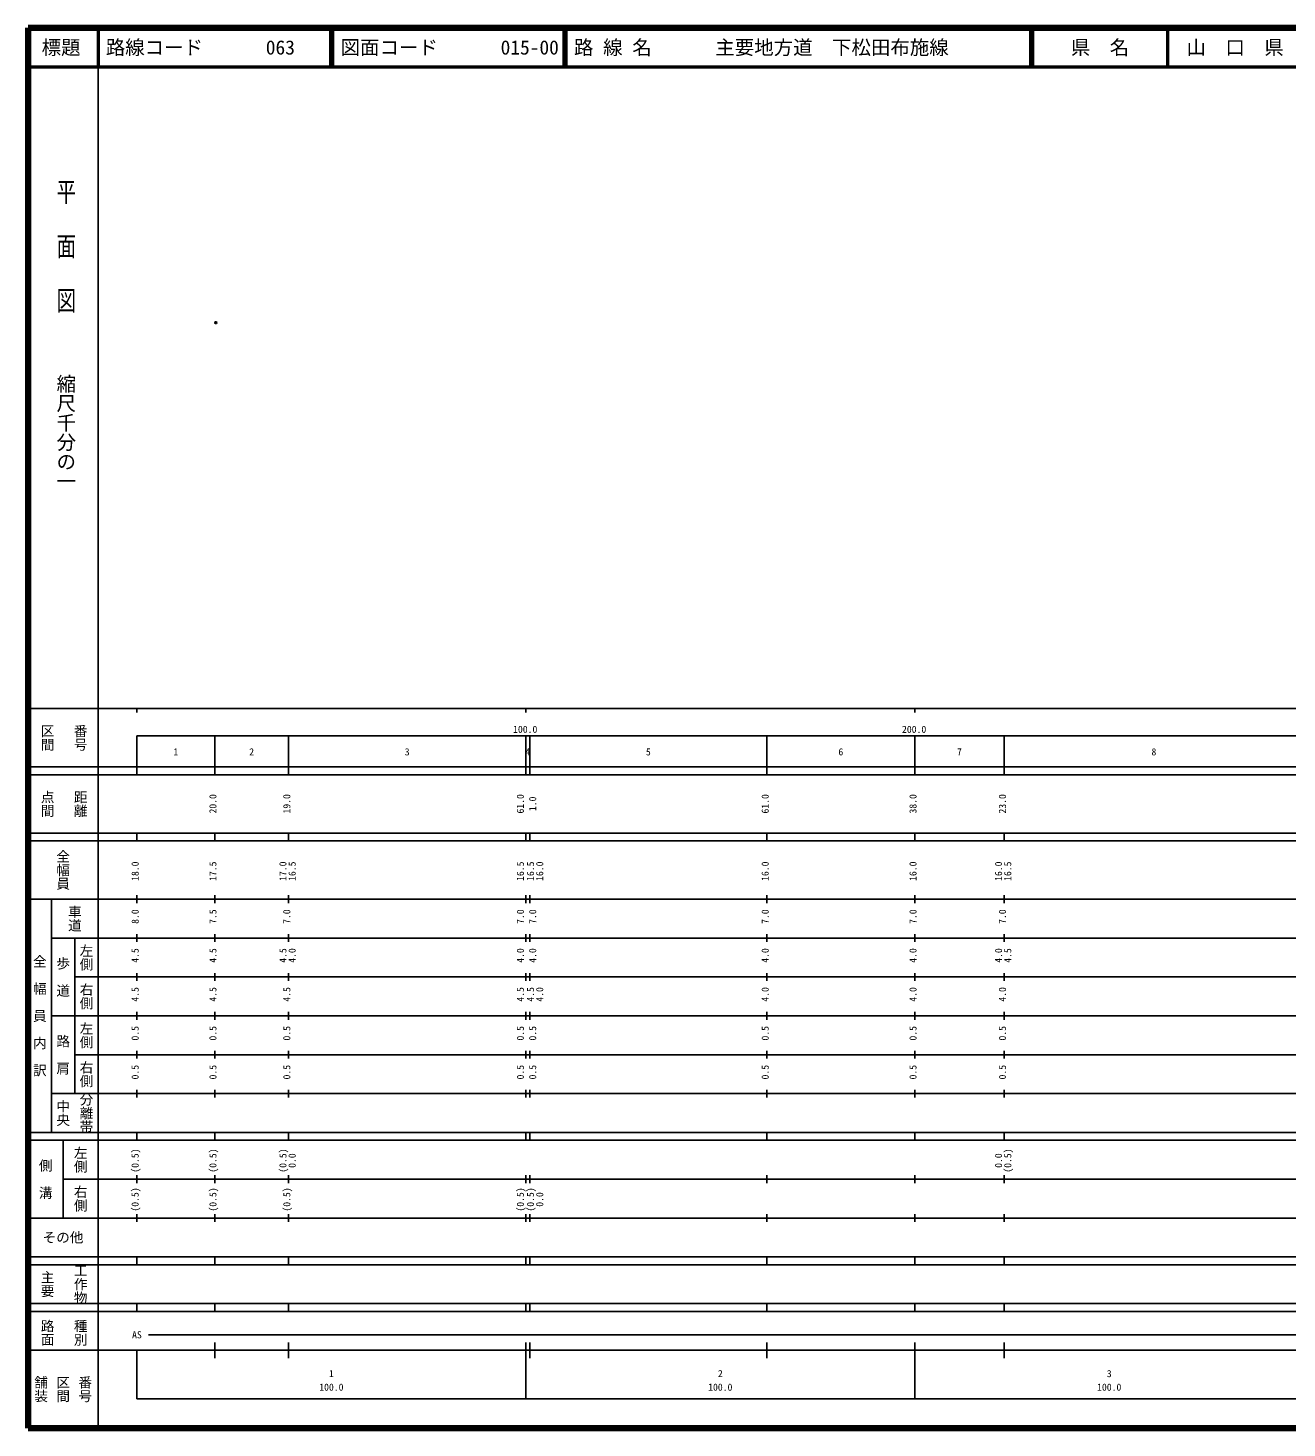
# Model space of a CAD drawing. Units: millimetres on the paper. Extents: x 40 to 680, y 20 to 380.
# Drawn here: x 40 to 363.7, y 20 to 380 of the extents above; entities that cross this region are included whole.
import ezdxf
from ezdxf.enums import TextEntityAlignment as Align

# ---------------------------------------------------------------- set-up
doc = ezdxf.new("R2010")
doc.units = ezdxf.units.MM
doc.header["$PDMODE"] = 32
doc.header["$PDSIZE"] = 0.5
doc.layers.add('M-OTRS', color=6, linetype='Continuous')
doc.layers.add('M-TTL-TXT', color=7, linetype='Continuous')
for name, color, linetype, lineweight in [('M-TTL', 2, 'Continuous', 140), ('M-TTL-BAND', 7, 'Continuous', 25), ('M-TTL-LINE', 7, 'Continuous', 50)]:
    doc.layers.add(name, color=color, linetype=linetype, lineweight=lineweight)
doc.styles.add('@ＭＳ ゴシック', font='')
doc.styles.add('ＭＳ ゴシック', font='')
doc.styles.get('@ＭＳ ゴシック').set_extended_font_data('@MS Gothic')
doc.styles.get('ＭＳ ゴシック').set_extended_font_data('MS Gothic')

msp = doc.modelspace()

# ---------------------------------------------------------------- linework, layer by layer
at = {"layer": 'M-OTRS'}
msp.add_point((88.278, 304.229), dxfattribs=at)
at = {"layer": 'M-TTL'}
for p, q in [((40, 380), (40, 20)), ((680, 380), (40, 380)), ((40, 20), (680, 20))]:
    msp.add_line(p, q, dxfattribs=at)
at = {"layer": 'M-TTL-BAND'}
for p, q in [((58, 370), (58, 20)), ((40, 205), (579, 205)), ((68, 205), (68, 204)), ((168, 205), (168, 204)), ((268, 205), (268, 204)), ((68, 198), (579, 198)), ((68, 198), (68, 188)), ((88, 188), (88, 198)), ((107, 188), (107, 198)), ((168, 188), (168, 198)), ((169, 188), (169, 198)), ((230, 188), (230, 198)), ((268, 188), (268, 198)), ((291, 188), (291, 198)), ((40, 190), (579, 190)), ((40, 188), (579, 188)), ((40, 173), (579, 173)), ((68, 171), (68, 173)), ((88, 171), (88, 173)), ((107, 171), (107, 173)), ((168, 171), (168, 173)), ((169, 171), (169, 173)), ((230, 171), (230, 173)), ((268, 171), (268, 173)), ((291, 171), (291, 173)), ((40, 171), (579, 171)), ((40, 156), (579, 156)), ((46, 96), (46, 156)), ((68, 155), (68, 157)), ((88, 155), (88, 157)), ((107, 155), (107, 157)), ((168, 155), (168, 157)), ((169, 155), (169, 157)), ((230, 155), (230, 157)), ((268, 155), (268, 157)), ((291, 155), (291, 157)), ((46, 146), (579, 146)), ((52, 146), (52, 106)), ((68, 145), (68, 147)), ((88, 145), (88, 147)), ((107, 145), (107, 147)), ((168, 145), (168, 147)), ((169, 145), (169, 147)), ((230, 145), (230, 147)), ((268, 145), (268, 147)), ((291, 145), (291, 147)), ((68, 135), (68, 137)), ((88, 135), (88, 137)), ((107, 135), (107, 137)), ((168, 135), (168, 137)), ((169, 135), (169, 137)), ((230, 135), (230, 137)), ((268, 135), (268, 137)), ((291, 135), (291, 137)), ((52, 136), (579, 136)), ((46, 126), (579, 126)), ((68, 125), (68, 127)), ((88, 125), (88, 127)), ((107, 125), (107, 127)), ((168, 125), (168, 127)), ((169, 125), (169, 127)), ((230, 125), (230, 127)), ((268, 125), (268, 127)), ((291, 125), (291, 127)), ((52, 116), (579, 116)), ((68, 115), (68, 117)), ((88, 115), (88, 117)), ((107, 115), (107, 117)), ((168, 115), (168, 117)), ((169, 115), (169, 117)), ((230, 115), (230, 117)), ((268, 115), (268, 117)), ((291, 115), (291, 117)), ((46, 106), (579, 106)), ((68, 105), (68, 107)), ((88, 105), (88, 107)), ((107, 105), (107, 107)), ((168, 105), (168, 107)), ((169, 105), (169, 107)), ((230, 105), (230, 107)), ((268, 105), (268, 107)), ((291, 105), (291, 107)), ((40, 96), (579, 96)), ((40, 94), (579, 94)), ((49, 94), (49, 74)), ((68, 94), (68, 96)), ((88, 94), (88, 96)), ((107, 94), (107, 96)), ((168, 94), (168, 96)), ((169, 94), (169, 96)), ((230, 94), (230, 96)), ((268, 94), (268, 96)), ((291, 94), (291, 96)), ((49, 84), (579, 84)), ((68, 83), (68, 85)), ((88, 83), (88, 85)), ((107, 83), (107, 85)), ((168, 83), (168, 85)), ((169, 83), (169, 85)), ((230, 83), (230, 85)), ((268, 83), (268, 85)), ((291, 83), (291, 85)), ((40, 74), (579, 74)), ((68, 73), (68, 75)), ((88, 73), (88, 75)), ((107, 73), (107, 75)), ((168, 73), (168, 75)), ((169, 73), (169, 75)), ((230, 73), (230, 75)), ((268, 73), (268, 75)), ((291, 73), (291, 75)), ((40, 64), (579, 64)), ((40, 62), (579, 62)), ((68, 62), (68, 64)), ((88, 62), (88, 64)), ((107, 62), (107, 64)), ((168, 62), (168, 64)), ((169, 62), (169, 64)), ((230, 62), (230, 64)), ((268, 62), (268, 64)), ((291, 62), (291, 64)), ((40, 52), (579, 52)), ((68, 50), (68, 52)), ((88, 50), (88, 52)), ((107, 50), (107, 52)), ((168, 50), (168, 52)), ((169, 50), (169, 52)), ((230, 50), (230, 52)), ((268, 50), (268, 52)), ((291, 50), (291, 52)), ((40, 50), (579, 50)), ((71, 44), (530, 44)), ((40, 40), (579, 40)), ((68, 40), (68, 27.5)), ((88, 38), (88, 42)), ((107, 38), (107, 42)), ((168, 27.5), (168, 42)), ((169, 38), (169, 42)), ((230, 38), (230, 42)), ((268, 27.5), (268, 42)), ((291, 38), (291, 42)), ((68, 27.5), (579, 27.5))]:
    msp.add_line(p, q, dxfattribs=at)
at = {"layer": 'M-TTL-LINE'}
for p, q in [((58, 380), (58, 370)), ((117.75, 380), (117.75, 370)), ((118.25, 380), (118.25, 370)), ((177.75, 380), (177.75, 370)), ((178.25, 380), (178.25, 370)), ((297.75, 380), (297.75, 370)), ((298.25, 380), (298.25, 370)), ((333, 380), (333, 370)), ((40, 370), (680, 370))]:
    msp.add_line(p, q, dxfattribs=at)

# ---------------------------------------------------------------- texts
at = {"layer": 'M-TTL-BAND', "style": '@ＭＳ ゴシック', "width": 1.4}
msp.add_text('平  面  図', height=3.666, rotation=270, dxfattribs=at).set_placement((49.777, 306.475), align=Align.MIDDLE_RIGHT)
at = {"layer": 'M-TTL-BAND', "style": '@ＭＳ ゴシック'}
msp.add_text('縮尺千分の一', height=3.666, rotation=270, dxfattribs=at).set_placement((49.777, 261.03), align=Align.MIDDLE_RIGHT)
for s, p in [('区間', (45, 197.5)), ('番号', (53.5, 197.5)), ('点間', (45, 180.5)), ('距離', (53.5, 180.5)), ('全幅員', (49, 163.5)), ('車道', (52, 151)), ('左側', (55, 141)), ('全\u3000幅\u3000員\u3000内\u3000訳', (43, 126)), ('歩\u3000道', (49, 136)), ('右側', (55, 131)), ('左側', (55, 121)), ('路\u3000肩', (49, 116)), ('右側', (55, 111)), ('分離帯', (55, 101)), ('中央', (49, 101)), ('左側', (53.5, 89)), ('側\u3000溝', (44.5, 84)), ('右側', (53.5, 79)), ('工作物', (53.5, 57)), ('主要', (45, 57)), ('路面', (45, 44.5)), ('種別', (53.5, 44.5)), ('舗装', (43.333, 30)), ('区間', (49, 30)), ('番号', (54.667, 30))]:
    msp.add_text(s, height=2.566, rotation=270, dxfattribs=at).set_placement(p, align=Align.MIDDLE_CENTER)
at = {"layer": 'M-TTL-BAND', "style": 'ＭＳ ゴシック'}
for s, p in [('100.0', (167.844, 198.195)), ('200.0', (267.844, 198.195)), ('1', (78, 192.405)), ('2', (97.5, 192.405)), ('3', (137.5, 192.405)), ('4', (168.5, 192.405)), ('5', (199.5, 192.405)), ('6', (249, 192.405)), ('7', (279.5, 192.405)), ('8', (329.5, 192.405)), ('AS', (68, 42.5)), ('1', (118, 32.523)), ('2', (218, 32.523)), ('3', (318, 32.523)), ('100.0', (118, 29.033)), ('100.0', (218, 29.033)), ('100.0', (318, 29.033))]:
    msp.add_text(s, height=1.833, dxfattribs=at).set_placement(p, align=Align.BOTTOM_CENTER)
for s, p in [('20.0', (89, 180.5)), ('19.0', (108, 180.5)), ('61.0', (168.052, 180.5)), ('1.0', (171.215, 180.5)), ('61.0', (231, 180.5)), ('38.0', (269, 180.5)), ('23.0', (292, 180.5)), ('18.0', (69, 163.174)), ('17.5', (89, 163.174)), ('17.0', (107, 163.174)), ('16.5', (109.37, 163.174)), ('16.5', (168.052, 163.174)), ('16.5', (170.653, 163.174)), ('16.0', (173.023, 163.174)), ('16.0', (231, 163.174)), ('16.0', (269, 163.174)), ('16.0', (291, 163.174)), ('16.5', (293.37, 163.174)), ('8.0', (69, 151.5)), ('7.5', (89, 151.5)), ('7.0', (108, 151.5)), ('7.0', (168.052, 151.5)), ('7.0', (171.215, 151.5)), ('7.0', (231, 151.5)), ('7.0', (269, 151.5)), ('7.0', (292, 151.5)), ('4.5', (69, 141.5)), ('4.5', (89, 141.5)), ('4.5', (107, 141.5)), ('4.0', (109.37, 141.5)), ('4.0', (168.052, 141.5)), ('4.0', (171.215, 141.5)), ('4.0', (231, 141.5)), ('4.0', (269, 141.5)), ('4.0', (291, 141.5)), ('4.5', (293.37, 141.5)), ('4.5', (69, 131.5)), ('4.5', (89, 131.5)), ('4.5', (108, 131.5)), ('4.5', (168.052, 131.5)), ('4.5', (170.653, 131.5)), ('4.0', (173.023, 131.5)), ('4.0', (231, 131.5)), ('4.0', (269, 131.5)), ('4.0', (292, 131.5)), ('0.5', (69, 121.5)), ('0.5', (89, 121.5)), ('0.5', (108, 121.5)), ('0.5', (168.052, 121.5)), ('0.5', (171.215, 121.5)), ('0.5', (231, 121.5)), ('0.5', (269, 121.5)), ('0.5', (292, 121.5)), ('0.5', (69, 111.5)), ('0.5', (89, 111.5)), ('0.5', (108, 111.5)), ('0.5', (168.052, 111.5)), ('0.5', (171.215, 111.5)), ('0.5', (231, 111.5)), ('0.5', (269, 111.5)), ('0.5', (292, 111.5)), ('(0.5)', (69, 88.764)), ('(0.5)', (89, 88.764)), ('(0.5)', (107, 88.764)), ('0.0', (109.37, 88.764)), ('0.0', (291, 88.764)), ('(0.5)', (293.37, 88.764)), ('(0.5)', (69, 78.764)), ('(0.5)', (89, 78.764)), ('(0.5)', (108, 78.764)), ('(0.5)', (168.052, 78.764)), ('(0.5)', (170.653, 78.764)), ('0.0', (173.023, 78.764))]:
    msp.add_text(s, height=1.833, rotation=90, dxfattribs=at).set_placement(p, align=Align.BOTTOM_CENTER)
msp.add_text('その他', height=2.566, dxfattribs=at).set_placement((49, 69), align=Align.MIDDLE_CENTER)
at = {"layer": 'M-TTL-TXT', "style": 'ＭＳ ゴシック'}
for s, p in [('標題', (48.5, 375)), ('県\u3000名', (315.625, 375)), ('山\u3000口\u3000県', (350.375, 375))]:
    msp.add_text(s, height=3.666, dxfattribs=at).set_placement(p, align=Align.MIDDLE_CENTER)
for s, p in [('路線コード', (60, 375)), ('063', (101.142, 375)), ('図面コード', (120.38, 375)), ('015-00', (161.521, 375)), ('路 線 名', (180.38, 375)), ('主要地方道\u3000下松田布施線', (216.734, 375))]:
    msp.add_text(s, height=3.666, dxfattribs=at).set_placement(p, align=Align.MIDDLE_LEFT)

doc.saveas('drawing.dxf')
